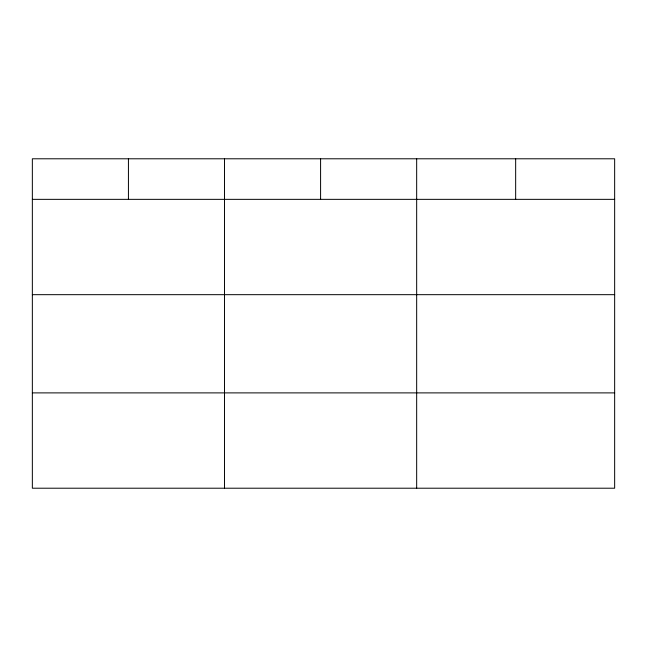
<?xml version="1.0" encoding="UTF-8"?>
<svg xmlns="http://www.w3.org/2000/svg" width="647" height="647" viewBox="0 0 647 647"><rect width="100%" height="100%" fill="white"/><g stroke="black" fill="none" stroke-linecap="round" stroke-linejoin="round"><path stroke-width="0.97" d="M614.65 294.676L614.65 158.79L32.35 158.79L32.35 488.21L614.65 488.21L614.65 294.676L32.35 294.676M32.35 199.349L614.65 199.349M32.35 392.891L614.65 392.891M515.659 158.79L515.659 199.349M416.668 158.79L416.668 488.21M320.588 158.79L320.588 199.349M224.509 158.79L224.509 488.21M128.429 158.79L128.429 199.349"/></g></svg>
